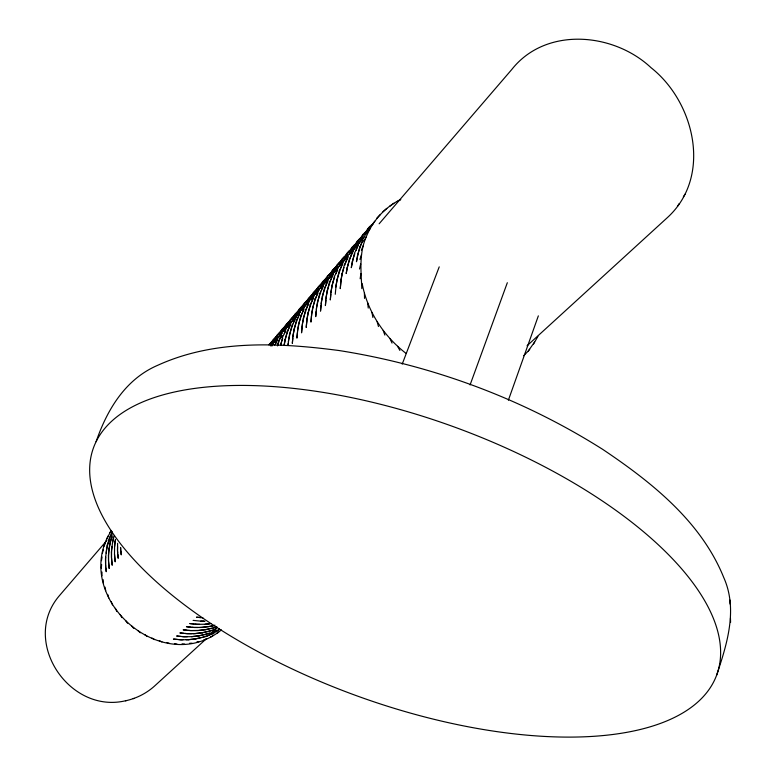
<?xml version="1.0" encoding="UTF-8"?>
<svg xmlns="http://www.w3.org/2000/svg" width="776" height="776" viewBox="0 0 776 776"><rect width="100%" height="100%" fill="white"/><g stroke="black" fill="none" stroke-linecap="round" stroke-linejoin="round"><path stroke-width="1.16" d="M117.574 546.479L117.506 550.679L117.612 543.326M221.412 629.928C163.523 676.953 74.622 601.09 108.174 535.925M105.701 556.761L106.593 549.641L106.147 553.201M361.829 288.604C361.044 271.319 358.968 253.257 366.253 236.796C372.703 220.733 385.022 207.124 400.62 199.529M101.317 568.207L101.627 564.443M288.245 343.147L288.061 345.32L288.643 340.034L288.391 341.712M292.795 337.929L292.329 343.38L293.173 334.805L292.93 336.483M297.383 332.652L296.917 338.132L297.761 329.528L297.528 331.207M316.201 311.03L315.706 316.647L316.54 307.907L316.346 309.566M321.031 305.492L320.517 311.147L321.351 302.359L321.167 304.017M325.901 299.905L325.386 305.579L326.211 296.762L326.036 298.411M330.819 294.25L330.295 299.963L331.119 291.116L330.954 292.756M335.261 294.288L336.086 285.403L335.93 287.042M114.596 546.779L114.489 554.103M112.064 546.411L111.618 550L112.51 542.831M360.151 278.768L360.898 273.627M101.443 560.699L102.093 556.964M96.108 441.67C107.107 409.728 125.392 379.076 157.838 365.244C214.166 339.587 278.39 342.614 338.346 350.442L339.713 350.636C432.242 365.283 521.889 398.505 601.206 448.431L602.535 449.255C651.403 482.061 701.038 521.317 723.717 577.46C738.034 609.422 727.063 643.983 716.646 675.149A331.662 142.978 20 0 1 206.406 620.528A331.662 142.978 20 0 1 292.348 388.262A331.662 142.978 20 0 1 716.646 675.149M109.222 538.166L108.33 542.366L110.716 535.76L109.629 537.05M112.181 534.732L111.278 538.951L112.084 536.74M280.572 344.738L281.494 341.925L280.737 345.427M277.391 345.756L278.826 340.198L279.796 339.044L277.527 345.708M359.511 269.02L360.695 263.956M113.383 537.215L112.549 542.637L114.198 535.692M102.374 553.337L103.344 549.67M112.025 531.434L110.793 535.585L112.345 532.462M272.143 345.873L273.375 342.575L278.914 336.755M359.918 259.456L361.529 254.528M354.865 253.616L353.148 258.777L354.564 252.947L355.893 250.522M334.699 277.032L333.001 282.105L334.369 276.421L335.717 273.986M344.001 267.487L342.973 270.562L344.36 264.8L345.698 262.366L344.68 265.44M320.73 292.115L318.422 299.002L319.751 293.415L321.118 290.971M292.795 324.601L290.505 331.342L291.776 325.939L293.173 323.485M282.697 338.365L281.552 341.702L282.803 336.367L284.21 333.913M508.377 400.203L538.35 315.861M470.072 384.935L507.329 282.716M104.081 546.197L105.391 542.628M402.21 364.138L439.226 266.857M270.863 345.553L273.181 340.392L277.304 336.347M320.119 288.594L323.02 282.066L327.482 277.672M339.539 265.935L342.507 259.271L347.095 254.732M349.54 254.266L352.546 247.525L357.202 242.907M527.049 345.786L667.583 217.425C712.252 176.453 694.83 102.277 651.074 67.725C613.573 32.447 545.693 26.365 511.704 69.578L379.125 223.798M361.354 250.202L363.391 245.439M358.26 245.459L355.98 250.299L358.444 243.257L364.71 236.631M362.984 240.395L361.15 244.285L363.624 237.194L370.065 228.687M337.356 270.494L335.804 273.763L338.21 266.876L344.301 260.445L339.422 266.139M342.846 263.617L340.771 267.992L343.196 261.056L347.629 256.284M348.065 257.351L345.786 262.152L348.22 255.178L354.409 248.66L349.423 254.47M353.594 250.473L350.859 256.255L353.303 249.251L359.53 242.675L354.506 248.543M317.966 293.085L316.433 296.306L318.781 289.564L323.873 284.152M323.252 286.451L321.206 290.757L323.563 283.977L329.528 277.692M328.083 280.825L326.027 285.151L328.394 278.332L334.407 271.998L324.795 283.211M333.467 274.054L330.896 279.486L333.282 272.628L338.491 267.089M296.286 316.947L293.26 323.272L295.53 316.705L300.457 311.486L297.538 315.027M299.323 314.813L297.809 317.985L300.089 311.38L305.055 306.122L302.853 308.819M303.92 309.459L302.397 312.641L304.696 306.006L309.692 300.71M308.557 304.056L307.024 307.257L309.343 300.584L314.377 295.239M313.242 298.595L311.709 301.806L314.037 295.103L319.101 289.72M277.498 339.772L275.509 343.933L277.73 337.502L281.736 333.214M281.378 335.707L279.884 338.84L282.115 332.38L287.721 326.473M285.306 331.604L284.297 333.699L286.548 327.2L291.398 322.05M290.767 324.31L288.759 328.51L291.019 321.982L295.908 316.792M271.057 343.72L272.968 339.83L277.178 335.63M275.344 338.714L277.255 334.805L282.377 329.926M279.661 333.661L281.591 329.732L285.849 325.474M284.016 328.558L285.956 324.61L290.253 320.323M287.935 324.407L290.37 319.44L295.588 314.474M292.862 318.218L294.832 314.222L300.079 309.217M297.848 311.971L299.323 308.955L303.707 304.58M301.883 307.674L303.862 303.639L308.276 299.235M306.452 302.33L308.45 298.275L312.883 293.832M311.069 296.936L313.077 292.853L317.549 288.381M315.725 291.485L317.753 287.372L322.253 282.881M320.43 285.985L322.467 281.853L326.997 277.313M325.183 280.427L327.239 276.266L332.729 271.018M329.984 274.811L332.05 270.63L337.579 265.344M334.834 269.146L336.91 264.946L341.527 260.309M339.199 264.48L341.818 259.194L346.465 254.528M344.67 257.642L346.775 253.393L351.46 248.689M354.7 245.905L356.834 241.598L361.587 236.835M106.554 539.359L111.21 530.445M360.336 238.862L362.838 234.536L367.698 230.094M364.856 234.109C366.485 229.88 369.298 226.126 373.227 223.769M523.713 355.709L528.281 351.004L534.606 341.983M363.798 241.346L366.253 236.796M533.539 344.01L537.923 336.377M273.123 340.654L276.79 336.008M276.285 337.531L277.391 335.668M281.688 330.634L285.403 325.92M294.841 315.24L298.634 310.439M298.741 310.972L299.875 309.052M307.8 300.38L312.233 294.511M321.71 284.113L326.24 278.118M330.625 273.996L332.39 270.999M336.027 267.361L339.655 262.191M341.498 260.649L343.933 257.186M350.781 250.105L354.486 244.818M355.796 244.236L359.54 238.911M360.859 238.31L362.702 235.215M677.448 206.348L679.126 203.671M683.365 196.842L684.995 194.223M361.034 240.308L359.744 242.355L362.78 235.535L368.59 229.919M326.172 281.019L324.901 283.017L327.821 276.45L332.312 272.017M331.643 274.374L329.732 277.381L332.671 270.775L337.191 266.313M336.522 268.68L334.611 271.687L337.56 265.053L343.011 259.776M345.795 258.107L344.515 260.125L347.502 253.422L353.031 248.068M355.903 246.302L354.613 248.339L357.639 241.559L362.635 236.641M285.345 328.452L283.492 331.342L286.266 325.086L290.466 320.954M289.778 323.272L287.915 326.182L290.709 319.887L294.948 315.716M293.629 319.014L292.387 320.963L295.19 314.639L300.312 309.702M299.39 311.797L296.898 315.696L299.72 309.343L304.871 304.367M303.329 307.441L301.457 310.381L304.289 303.988L309.478 298.983M307.936 302.068L306.054 305.017L308.906 298.585L314.135 293.541M312.582 296.636L310.701 299.594L313.562 293.134L318.829 288.051M317.277 291.155L315.386 294.123L318.267 287.624L323.573 282.512M271.678 344.641L272.9 342.73M276.595 338.656L274.762 341.537L277.507 335.339L282.483 330.547M281.562 332.613L279.108 336.464L281.863 330.236L286.877 325.406M109.755 532.899L111.055 530.9M371.597 225.224L374.798 221.209M528.281 351.004L529.698 349.268M351.402 250.124L349.132 252.869L351.78 247.525L357.455 242.083M268.709 344.816L272.9 340.635M288.662 323.534L290.108 321.778M335.057 269.291L336.561 267.478M274.452 345.291L275.422 344.137M269.99 343.749L272.541 340.974M278.487 333.796L281.077 330.983M287.149 323.66L289.768 320.808M291.543 318.519L294.182 315.648M301.01 307.432L303.125 305.181M304.958 302.805L307.655 299.866M314.125 292.086L316.86 289.099M318.771 286.645L321.526 283.638M328.2 275.606L332.943 271.328M332.982 270L335.804 266.925M347.619 252.869L349.491 250.667M367.824 229.211L369.783 226.922M269.447 344.767L273.821 340.674M274.733 339.869L277.556 336.571M285.568 327.21L287.004 325.522M308.082 300.884L309.585 299.119M311.952 296.354L314.241 293.687M331.371 273.666L332.729 272.075M339.762 263.85L341.838 261.425M346.106 256.439L347.502 254.809M350.412 251.405L351.819 249.756M356.174 244.663L357.6 242.995M271.057 345.931L281.863 333.311M285.558 329.005L291.466 322.108M292.28 321.157L295.966 316.86M307.461 303.435L309.74 300.778M312.127 298.003L314.416 295.316M316.821 292.513L319.149 289.807M320.798 287.877L323.922 284.229M335.193 271.076L338.637 267.051M344.399 260.329L347.92 256.225M106.855 540.484L59.5 595.561C20.118 640.995 69.365 715.016 126.439 700.544M281.261 337.618L282.842 335.785M376.845 218.134L380.395 214.438M270.698 345.708L274.568 341.828M364.633 232.946L365.651 231.985M206.62 638.493L155.598 685.092C147.217 692.978 136.712 698.419 125.46 700.815M219.317 628.764L216.029 631.761L209.733 634.797L213.875 633.555M382.907 211.79L386.768 208.434M212.896 631.819L210.422 633.245L206.222 634.147L209.559 632.983M389.727 206.261L393.859 203.273M216.844 633.468L218.638 632.168M216.194 631.674L219.123 629.821M397.205 201.595L400.717 199.519M210.568 637.018L212.576 636M202.72 637.251L195.785 638.842L201.566 637.513M215.175 630.733L213.07 631.742L217.222 630.5M212.74 628.036L205.737 629.637L211.576 628.308M216.291 626.814L212.934 627.988L217.173 627.066M203.875 639.87L206.076 639.143M133.2 698.642L134.238 698.351M214.962 625.184L209.103 626.523L213.381 625.941M196.842 641.965L199.189 641.558M211.266 623.535L205.029 624.243L209.297 624.001M191.507 636.669L184.193 636.737L187.326 636.708M192.846 633.75L194.795 633.604L187.462 633.662L191.614 633.759M199.5 627.532L201.459 627.396L194.068 627.454L198.258 627.542M204.825 624.253L197.414 624.311L199.539 624.292M189.538 643.294L192.011 643.207M183.039 639.763L180.954 639.783L188.238 639.715L186.162 639.734M203.972 621.12L200.79 621.139L205.019 621.227M178.664 639.608L180.75 639.773L173.417 639.065L177.432 639.482M181.904 636.553L183.999 636.727L176.627 636.019L180.662 636.427M185.173 633.478L187.258 633.653L179.877 632.935L183.922 633.352M188.461 630.374L190.556 630.558L183.136 629.84L187.21 630.248M191.779 627.25L193.874 627.444L186.434 626.717L190.518 627.124M182.05 643.837L184.61 644.07M195.115 624.098L197.211 624.302L189.751 623.564L193.855 623.972M200.615 617.589L196.464 617.182L202.905 617.822M193.088 620.383L200.586 621.13M174.464 643.566L177.083 644.148M166.85 642.509L169.488 643.42M159.313 640.656L161.932 641.907M151.931 638.037L154.492 639.608M144.782 634.671L147.256 636.562M362.14 283.434C367.271 311.118 383.674 336.047 405.809 353.206M137.953 630.607L140.31 632.799M131.532 625.873L133.724 628.347M125.576 620.538L127.584 623.273M120.164 614.66L121.948 617.628M397.603 346.3L399.882 350.422M115.352 608.297L116.895 611.488M390.037 338.675L392.025 343.079M111.201 601.536L112.472 604.902M383.189 330.44L384.857 335.077M107.748 594.445L108.737 597.957M377.136 321.671L378.455 326.512M371.956 312.476L372.887 317.471M105.041 587.102L105.72 590.73M105.808 567.683L106.234 571.728L105.575 564.414L105.691 566.451M367.698 302.96L368.231 308.062M120.823 550.737L121.24 554.879L120.561 547.439L120.707 549.486M117.768 554.18L118.194 558.303L117.516 550.882L117.651 552.929M103.111 579.594L103.47 583.309M729.944 600.052L730.08 604.077M730.458 618.317L730.594 622.362M364.41 293.241L364.536 298.401M101.966 572.019L101.996 575.773M105.478 558.856L105.575 564.22L105.691 556.955L105.478 558.856M108.427 555.49L108.524 560.873L108.64 553.589L108.427 555.49M111.404 552.095L111.492 557.498L111.608 550.194L111.404 552.095M108.873 549.175L108.65 553.395L109.542 546.255L108.873 549.175M114.838 542.327L114.615 546.576L115.508 539.388L114.838 542.327M302.019 327.326L301.544 332.846L302.388 324.203L302.019 327.326M306.704 321.953L306.219 327.501L307.053 318.82L306.704 321.953M311.428 316.521L310.943 322.098L311.777 313.388L311.428 316.521M341.091 279.632L340.276 288.565L341.091 279.632M107.185 545.237L106.632 549.457L108.281 542.55L107.185 545.237M110.134 541.823L109.571 546.062L111.23 539.136L110.134 541.823M285.035 339.578L284.181 344.98L285.946 336.765L285.035 339.578M289.535 334.369L288.672 339.801L290.447 331.556L289.535 334.369M294.085 329.111L293.212 334.572L294.987 326.298L294.085 329.111M298.673 323.805L297.79 329.296L299.565 320.992L298.673 323.805M303.309 318.441L302.417 323.97L304.192 315.628L303.309 318.441M307.985 313.029L307.092 318.587L308.867 310.216L307.985 313.029M312.718 307.568L311.806 313.155L313.591 304.755L312.718 307.568M317.491 302.039L316.579 307.665L318.354 299.235L317.491 302.039M322.312 296.471L321.39 302.126L323.165 293.658L322.312 296.471M327.181 290.835L326.25 296.529L328.035 288.022L327.181 290.835M332.099 285.151L331.158 290.874L332.943 282.338L332.099 285.151M337.065 279.399L336.115 285.161L337.899 276.595L337.065 279.399M342.09 273.598L341.13 279.399L342.914 270.785L342.09 273.598M347.153 267.739L346.183 273.569L347.978 264.926L347.153 267.739M352.275 261.813L351.295 267.681L353.09 259.009L352.275 261.813M357.455 255.828L356.465 261.735L358.25 253.025L357.455 255.828M287.265 331.177L286.005 336.551L288.672 328.723L287.265 331.177M296.325 320.653L295.045 326.075L297.722 318.199L296.325 320.653M300.923 315.308L299.633 320.769L302.31 312.854L300.923 315.308M305.56 309.915L304.26 315.405L306.947 307.461L305.56 309.915M310.245 304.473L308.935 309.993L311.622 302.019L310.245 304.473M314.969 298.973L313.649 304.531L316.346 296.519L314.969 298.973M324.572 287.809L323.233 293.425L325.939 285.364L324.572 287.809M329.451 282.144L328.093 287.799L330.809 279.7L329.451 282.144M339.345 270.64L337.967 276.363L340.683 268.205L339.345 270.64M349.433 258.903L348.036 264.694L350.771 256.478L349.433 258.903M359.744 246.923L358.318 252.792L361.063 244.508L359.744 246.923M209.559 634.865L207.095 636.291L202.905 637.193L209.559 634.865M216.261 628.744L213.788 630.17L209.569 631.082L216.261 628.744M206.038 634.205L199.073 635.796L206.038 634.205M209.374 631.13L202.391 632.731L209.374 631.13M195.591 638.871L188.442 639.705L195.591 638.871M198.879 635.825L191.701 636.659L198.879 635.825M202.196 632.76L194.999 633.594L202.196 632.76M205.543 629.666L198.316 630.5L205.543 629.666M208.909 626.552L201.663 627.386L208.909 626.552M198.113 630.51L190.75 630.568L198.113 630.51M109.193 568.41L108.533 561.067L109.193 568.41M115.168 561.698L114.499 554.307L115.168 561.698M112.171 565.064L111.501 557.702L112.171 565.064"/></g></svg>
